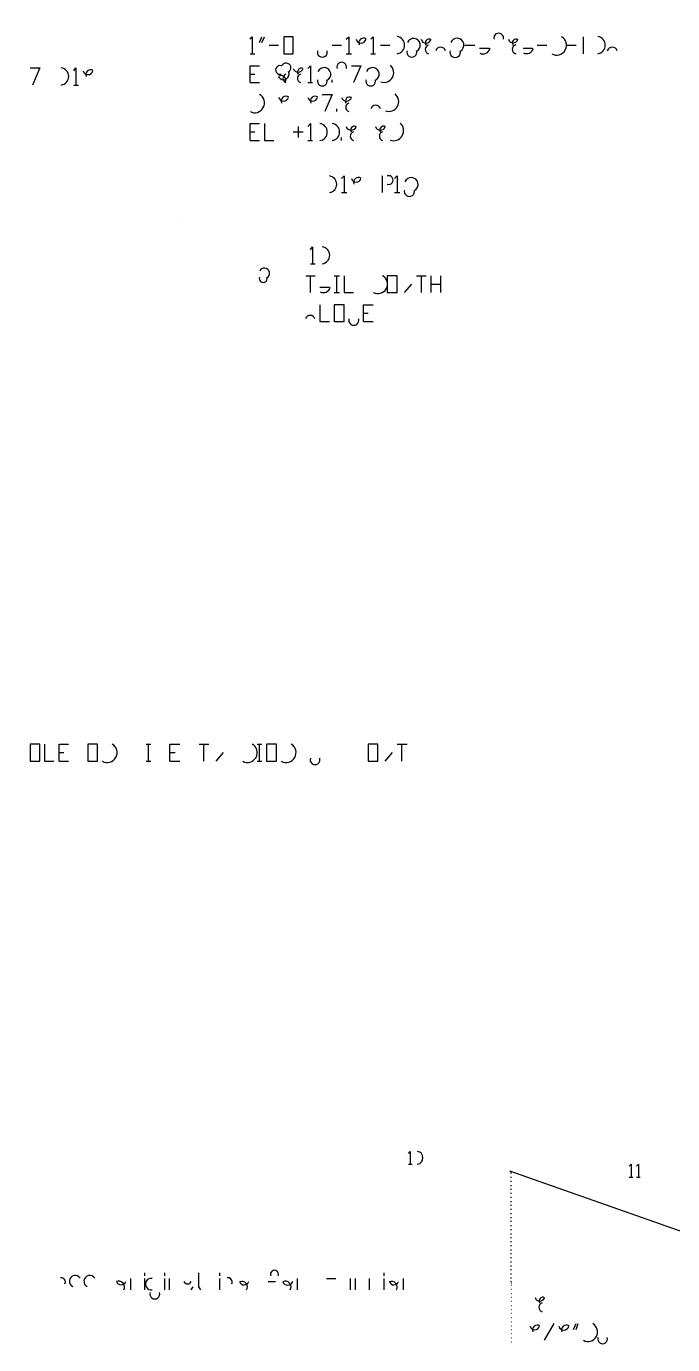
# Model space of a CAD drawing. Header units: millimetres. Extents: x 35 to 1147, y 31 to 824.
# Drawn here: x 318.5 to 467.6, y 252.9 to 557.3 of the extents above; entities that cross this region are included whole.
import ezdxf

# ---------------------------------------------------------------- set-up
doc = ezdxf.new("R2010")
doc.units = ezdxf.units.MM
for name, color, linetype in [('ARCS', 4, 'Continuous'), ('CURVES', 6, 'Continuous'), ('LINES', 7, 'Continuous'), ('RECTANGLES', 3, 'Continuous')]:
    doc.layers.add(name, color=color, linetype=linetype)

msp = doc.modelspace()

# ---------------------------------------------------------------- linework, layer by layer
at = {"layer": 'ARCS'}
for centre, radius, start, end in [((282.61, 503.02), 80.65, 210.0463, 210.0463), ((347.92, 556.36), 13.6, 300.1837, 300.1837), ((325.51, 548.86), 11.73, 0.2931, 0.2931), ((351.19, 550.42), 6.81, 299.2753, 299.2753), ((325.45, 542.62), 11.73, 180.2931, 180.2931), ((331.33, 548.74), 5.79, 359.4063, 359.4063), ((395.74, 554.62), 1.18, 194.7436, 345.2564), ((396.31, 553.48), 1.11, 55.8403, 203.3852), ((403.78, 552.97), 2, 278.4889, 81.2538), ((407.86, 552.97), 1.54, 297.0956, 157.2176), ((410.74, 554.62), 1.18, 194.7436, 345.2564), ((411.46, 553.48), 0.878, 63.4349, 216.0274), ((417.88, 552.97), 1.58, 299.1676, 158.0089), ((427.51, 554.62), 1.12, 344.0546, 195.124), ((430.84, 554.62), 1.12, 195.5241, 344.4759), ((431.53, 553.48), 0.883, 65.0952, 214.8245), ((440.86, 552.94), 2.28, 240.0685, 60.0685), ((450.1, 552.97), 2, 278.4889, 81.2538), ((386.8, 551.32), 1.14, 161.5651, 18.4349), ((407.44, 551.32), 1.14, 161.5651, 18.4349), ((411.58, 551.98), 1.06, 106.3895, 253.6105), ((414.1, 551.32), 1.2, 17.5256, 162.4744), ((417.46, 551.32), 1.2, 162.4744, 17.5256), ((423.88, 552.61), 1.66, 243.0198, 347.0926), ((431.68, 551.98), 1.05, 103.2405, 256.7595), ((433.93, 552.61), 1.61, 243.8532, 346.2637), ((453.7, 551.32), 1.2, 17.5256, 162.4744), ((285.58, 479.08), 70.93, 210.2739, 210.2739), ((319.57, 542.74), 5.85, 179.4124, 179.4124), ((337.21, 545.68), 3.12, 270.5509, 270.5509), ((353.05, 547.27), 0.595, 220.9144, 220.9144), ((377.02, 547.24), 1.01, 72.646, 287.354), ((378.43, 547.72), 1.11, 304.1597, 156.6148), ((391.27, 547.9), 1.12, 344.0546, 195.124), ((401.05, 546.61), 2.24, 250.2011, 49.6669), ((326.32, 545.74), 1.99, 276.9112, 83.0888), ((344.47, 533.41), 14.22, 300.8394, 300.8394), ((332.74, 547.36), 1.2, 197.5256, 342.4744), ((333.31, 546.19), 1.11, 54.8658, 204.6769), ((337.15, 544.21), 1.41, 268.7811, 268.7811), ((352.39, 534.76), 10.08, 90.1705, 90.1705), ((357.22, 537.22), 10.5, 90.3274, 90.3274), ((352.45, 539.8), 5.04, 89.659, 89.659), ((353.59, 545.77), 1.65, 315, 315), ((357.34, 542.47), 5.25, 89.3452, 89.3452), ((353.71, 545.83), 1.62, 310.486, 310.486), ((353.77, 545.86), 1.6, 308.1572, 308.1572), ((354.85, 544.54), 2.68, 207.9971, 207.9971), ((353.2, 543.91), 0.957, 221.1859, 221.1859), ((353.2, 543.91), 0.957, 221.1859, 221.1859), ((353.59, 544.06), 1.34, 203.7026, 203.7026), ((353.29, 543.91), 1.03, 217.875, 217.875), ((353.29, 543.91), 1.03, 217.875, 217.875), ((353.89, 545.95), 1.61, 302.7995, 302.7995), ((353.23, 543.88), 0.942, 30.6507, 30.6507), ((353.86, 545.89), 1.56, 120.0184, 120.0184), ((353.98, 546.01), 1.61, 114.1791, 114.1791), ((354.04, 546.07), 1.64, 111.413, 111.413), ((354.04, 546.01), 1.59, 112.2035, 112.2035), ((353.56, 546.64), 0.805, 116.5651, 116.5651), ((353.74, 546.76), 0.78, 112.6199, 112.6199), ((353.89, 546.91), 0.837, 104.5345, 104.5345), ((353.89, 546.76), 0.75, 106.2602, 106.2602), ((354.07, 545.14), 0.872, 310.8151, 310.8151), ((354.16, 545.14), 0.816, 306.0274, 306.0274), ((354.19, 545.17), 0.824, 303.1113, 303.1113), ((354.19, 545.2), 0.792, 294.6236, 294.6236), ((355.87, 545.32), 0.524, 193.2405, 193.2405), ((355.87, 545.32), 0.524, 193.2405, 193.2405), ((356.38, 545.38), 0.993, 205.0169, 205.0169), ((356.38, 545.38), 0.993, 205.0169, 205.0169), ((356.38, 545.41), 0.932, 33.1785, 33.1785), ((356.47, 545.2), 0.997, 46.2189, 46.2189), ((356.44, 545.38), 0.939, 206.5651, 206.5651), ((356.44, 545.38), 0.939, 206.5651, 206.5651), ((356.47, 545.29), 0.934, 42.3974, 42.3974), ((356.47, 545.29), 0.934, 42.3974, 42.3974), ((356.86, 545.47), 0.534, 38.1572, 38.1572), ((377.29, 544.84), 1.11, 336.6148, 124.1597), ((377.86, 546.28), 1.29, 207.7585, 27.7585), ((378.7, 545.32), 1.01, 107.354, 252.646), ((381.22, 547.9), 1.18, 194.7436, 345.2564), ((382.06, 545.32), 1.01, 107.354, 252.646), ((381.94, 546.76), 0.878, 63.4349, 216.0274), ((386.8, 544.66), 1.12, 164.4759, 15.5241), ((387.22, 546.25), 1.54, 297.0956, 157.2176), ((397.96, 544.66), 1.12, 164.4759, 15.5241), ((398.38, 546.25), 1.54, 297.0956, 157.2176), ((349.69, 541.81), 0.595, 310.9144, 310.9144), ((350.05, 542.59), 0.854, 198.4349, 198.4349), ((350.89, 542.8), 1.64, 201.413, 201.413), ((350.14, 542.32), 0.859, 204.7751, 204.7751), ((350.95, 542.62), 1.66, 207.951, 207.951), ((350.95, 542.68), 1.64, 206.0954, 206.0954), ((350.14, 542.47), 0.825, 199.0935, 199.0935), ((351.07, 542.35), 1.74, 42.2073, 42.2073), ((351.01, 542.53), 1.67, 36.2538, 36.2538), ((351.07, 542.44), 1.68, 39.9364, 39.9364), ((351.07, 542.5), 1.62, 213.6901, 213.6901), ((350.32, 542.2), 0.805, 206.5651, 206.5651), ((351.19, 542.35), 1.65, 45, 45), ((351.76, 542.89), 0.819, 28.4429, 28.4429), ((351.79, 542.8), 0.841, 34.8245, 34.8245), ((351.79, 542.83), 0.824, 33.1113, 33.1113), ((351.82, 542.77), 0.834, 37.6942, 37.6942), ((353.23, 543.82), 0.912, 27.4076, 27.4076), ((353.23, 543.82), 0.912, 27.4076, 27.4076), ((353.23, 543.7), 0.864, 20.3231, 20.3231), ((363.13, 530.17), 11.01, 237.9119, 237.9119), ((371.2, 539.62), 2.26, 241.3895, 61.3895), ((377.86, 541.24), 1.2, 197.5256, 342.4744), ((378.43, 540.07), 1.11, 54.8658, 204.6769), ((384.58, 541.24), 1.2, 197.5256, 342.4744), ((385.15, 540.07), 1.11, 54.8658, 204.6769), ((392.38, 541.24), 1.2, 197.5256, 342.4744), ((393.07, 540.07), 0.917, 60.9454, 214.2157), ((393.22, 538.6), 1.01, 107.354, 252.646), ((399.1, 537.94), 1.18, 14.7436, 165.2564), ((402.13, 539.95), 2.29, 250.6768, 50.7106), ((399.31, 523.93), 13.41, 0.1282, 0.1282), ((348.04, 527.23), 7.13, 300.3432, 300.3432), ((371.56, 520.87), 14.28, 180.1204, 180.1204), ((385.96, 532.9), 1.99, 276.9112, 83.0888), ((388.78, 532.9), 2, 278.6156, 81.3844), ((393.46, 534.52), 1.2, 197.5256, 342.4744), ((394.3, 531.94), 1.06, 106.3895, 253.6105), ((394.18, 533.41), 0.829, 60.7512, 214.2869), ((400.18, 534.52), 1.2, 197.5256, 342.4744), ((401.02, 531.94), 1.06, 106.3895, 253.6105), ((400.9, 533.41), 0.829, 60.7512, 214.2869), ((403.24, 533.23), 2.32, 250.0169, 48.8879), ((360.13, 525.58), 5.49, 237.2648, 237.2648), ((399.25, 517.75), 13.41, 180.1282, 180.1282), ((405.97, 523.87), 6.63, 359.7407, 359.7407), ((364.42, 520.93), 7.14, 179.7593, 179.7593), ((350.62, 522.46), 1.7, 312.1376, 312.1376), ((350.71, 522.55), 1.71, 307.875, 307.875), ((350.71, 522.55), 1.71, 307.875, 307.875), ((350.8, 522.55), 1.66, 305.4171, 305.4171), ((350.89, 522.67), 1.73, 117.8973, 117.8973), ((350.89, 522.61), 1.68, 118.8557, 118.8557), ((351.07, 522.76), 1.79, 110.556, 110.556), ((351.01, 522.64), 1.71, 113.8602, 113.8602), ((350.11, 524.08), 0.624, 215.2176, 215.2176), ((350.62, 523.51), 0.864, 110.3231, 110.3231), ((350.62, 523.36), 0.78, 112.6199, 112.6199), ((350.74, 523.48), 0.892, 109.6538, 109.6538), ((350.89, 523.6), 0.866, 104.0362, 104.0362), ((354.85, 523.24), 0.7, 43.2643, 43.2643), ((357.97, 522.46), 1.72, 250.6155, 250.6155), ((357.97, 522.37), 1.63, 249.5672, 249.5672), ((358.09, 522.37), 1.68, 245.7256, 245.7256), ((358.15, 522.37), 1.7, 243.8861, 243.8861), ((358.15, 522.31), 1.69, 56.5922, 56.5922), ((358.21, 522.25), 1.67, 53.7462, 53.7462), ((358.33, 522.25), 1.75, 50.5722, 50.5722), ((358.39, 522.13), 1.7, 46.4321, 46.4321), ((358.69, 522.94), 0.834, 52.3058, 52.3058), ((358.78, 522.85), 0.83, 49.3987, 49.3987), ((358.96, 522.85), 0.87, 46.3972, 46.3972), ((359.11, 522.67), 0.895, 39.5597, 39.5597), ((359.14, 523.63), 0.633, 148.5704, 148.5704), ((385.87, 520.84), 3.12, 90.5509, 90.5509), ((385.93, 522.34), 1.5, 88.8542, 88.8542), ((392.53, 517.81), 6.69, 179.7431, 179.7431), ((412.69, 520.81), 3.09, 270.5563, 270.5563), ((358.18, 507.55), 13.48, 147.2648, 147.2648), ((352.33, 517.78), 3.18, 91.6211, 91.6211), ((351.43, 518.89), 1.65, 273.1221, 273.1221), ((351.1, 521.77), 0.876, 308.047, 308.047), ((351.16, 521.8), 0.865, 303.6901, 303.6901), ((351.16, 521.8), 0.865, 303.6901, 303.6901), ((351.19, 521.8), 0.849, 302.0054, 302.0054), ((352.51, 519.7), 1.98, 87.3974, 87.3974), ((354.25, 519.22), 3.66, 91.4086, 91.4086), ((351.61, 520.84), 0.51, 208.0725, 208.0725), ((351.97, 520.9), 0.616, 223.0251, 223.0251), ((355.27, 519.7), 3.66, 271.4086, 271.4086), ((354.43, 520.99), 1.65, 86.8779, 86.8779), ((368.68, 508.63), 13.69, 162.7957, 162.7957), ((357.55, 521.74), 0.872, 243.4349, 243.4349), ((357.55, 521.68), 0.819, 241.5571, 241.5571), ((357.61, 521.68), 0.849, 237.9946, 237.9946), ((357.64, 521.68), 0.865, 236.3099, 236.3099), ((358.93, 521.26), 1.7, 194.2811, 194.2811), ((358.96, 521.17), 1.71, 191.113, 191.113), ((358.96, 520.57), 1.71, 348.887, 348.887), ((358.96, 521.08), 1.7, 188.1301, 188.1301), ((358.12, 521.14), 0.859, 192.0948, 192.0948), ((358.96, 520.75), 1.69, 354.8978, 354.8978), ((358.96, 520.69), 1.69, 352.875, 352.875), ((358.12, 521.08), 0.849, 188.1301, 188.1301), ((358.96, 520.96), 1.68, 184.0856, 184.0856), ((358.96, 520.87), 1.68, 358.977, 358.977), ((358.12, 521.05), 0.845, 186.1155, 186.1155), ((358.12, 520.99), 0.841, 182.0454, 182.0454), ((359.8, 520.45), 0.866, 345.9638, 345.9638), ((359.8, 520.33), 0.866, 345.9638, 345.9638), ((359.8, 520.72), 0.849, 351.8699, 351.8699), ((359.8, 520.6), 0.849, 351.8699, 351.8699), ((360.55, 520.84), 0.721, 92.3859, 92.3859), ((388.18, 520.84), 1.94, 278.8807, 81.1193), ((394.6, 522.46), 1.12, 195.5241, 344.4759), ((395.14, 521.32), 1.12, 57.2648, 202.8337), ((402.1, 521.8), 1.01, 252.646, 107.354), ((407.32, 520.81), 1.58, 299.1676, 158.0089), ((412.63, 519.31), 1.47, 268.8309, 268.8309), ((352.57, 511.33), 6.75, 146.2393, 146.2393), ((349.03, 517.24), 2.87, 42.0318, 42.0318), ((350.26, 518.05), 1.43, 37.3493, 37.3493), ((351.25, 518.08), 0.845, 263.8845, 263.8845), ((355.09, 517.84), 1.68, 266.9335, 266.9335), ((362.14, 510.73), 6.86, 162.4367, 162.4367), ((406.9, 519.22), 1.18, 165.2564, 14.7436), ((346.15, 514.81), 1.29, 273.9909, 273.9909), ((345.79, 514.81), 0.934, 275.5275, 275.5275), ((345.61, 514.21), 0.696, 262.5686, 262.5686), ((345.49, 514.39), 0.518, 259.992, 259.992), ((345.67, 514.81), 0.577, 278.9726, 278.9726), ((346.39, 514.81), 1.29, 273.9909, 273.9909), ((345.97, 514.03), 0.875, 264.0939, 264.0939), ((346.69, 514.78), 1.5, 88.8542, 88.8542), ((346.75, 514.69), 1.41, 273.6522, 273.6522), ((346.21, 514.03), 0.875, 264.0939, 264.0939), ((346.27, 515.47), 0.875, 174.0939, 174.0939), ((346.27, 515.83), 0.755, 173.1572, 173.1572), ((346.69, 513.97), 1.11, 355.3645, 355.3645), ((346.63, 513.61), 0.934, 354.4725, 354.4725), ((347.05, 515.29), 1.29, 183.9909, 183.9909), ((346.57, 514.03), 0.755, 263.1572, 263.1572), ((346.48, 516.19), 0.607, 171.4692, 171.4692), ((346.93, 515.65), 1.05, 184.8991, 184.8991), ((347.17, 514.63), 1.29, 93.9909, 93.9909), ((347.29, 514.63), 1.29, 93.9909, 93.9909), ((346.81, 514.66), 0.785, 96.5819, 96.5819), ((346.93, 515.53), 0.765, 78.6901, 78.6901), ((346.99, 516.01), 0.755, 186.8428, 186.8428), ((347.65, 514.6), 1.32, 93.9005, 93.9005), ((347.35, 515.41), 0.875, 84.0939, 84.0939), ((349.03, 514.51), 2.47, 200.6375, 200.6375), ((347.38, 513.64), 0.816, 342.8973, 342.8973), ((347.47, 515.41), 0.875, 84.0939, 84.0939), ((347.83, 515.38), 0.904, 84.2894, 84.2894), ((347.89, 514.6), 0.964, 95.3558, 95.3558), ((348.04, 514.36), 0.99, 194.0362, 194.0362), ((348.07, 515.2), 0.726, 82.875, 82.875), ((348.25, 514.6), 0.607, 98.5308, 98.5308), ((351.43, 515.74), 1.5, 273.4336, 273.4336), ((351.25, 514.63), 1.11, 265.3645, 265.3645), ((351.79, 514.3), 0.616, 43.0251, 43.0251), ((354.85, 515.2), 1.22, 52.0013, 52.0013), ((354.73, 514.96), 1.06, 244.8852, 244.8852), ((354.28, 514.57), 0.576, 231.3402, 231.3402), ((354.97, 514.87), 1.03, 217.875, 217.875), ((354.73, 514.99), 0.691, 182.4896, 182.4896), ((354.91, 515.17), 0.824, 10.4915, 10.4915), ((354.91, 515.44), 0.607, 81.4692, 81.4692), ((355.45, 515.53), 0.642, 37.4054, 37.4054), ((346.63, 513.43), 0.577, 8.9726, 8.9726), ((347.23, 513.28), 0.731, 340.821, 340.821), ((347.05, 513.25), 0.518, 349.992, 349.992), ((357.1, 511.93), 1.7, 331.631, 331.631), ((357.1, 512.05), 1.65, 335.2976, 335.2976), ((357.1, 512.11), 1.63, 337.2176, 337.2176), ((357.1, 512.23), 1.58, 341.222, 341.222), ((357.16, 512.35), 1.59, 168.0558, 168.0558), ((356.38, 512.59), 0.808, 164.9315, 164.9315), ((357.28, 512.44), 1.7, 171.8699, 171.8699), ((357.16, 512.44), 1.58, 171.2538, 171.2538), ((357.28, 512.53), 1.69, 174.8978, 174.8978), ((356.47, 512.68), 0.878, 172.1467, 172.1467), ((356.44, 512.65), 0.853, 169.8753, 169.8753), ((356.38, 512.65), 0.794, 169.1145, 169.1145), ((357.79, 511.57), 0.824, 326.8887, 326.8887), ((357.79, 511.45), 0.824, 326.8887, 326.8887), ((357.79, 511.72), 0.778, 332.4472, 332.4472), ((357.79, 511.9), 0.752, 336.5014, 336.5014), ((358.69, 511.69), 0.648, 76.6075, 76.6075), ((386.86, 507.73), 5.1, 0.337, 0.337), ((389.32, 507.67), 2.4, 359.2838, 359.2838), ((381.7, 504.7), 3.06, 91.1233, 91.1233), ((381.82, 506.17), 1.47, 87.6627, 87.6627), ((386.8, 501.55), 5.04, 180.341, 180.341), ((386.5, 504.46), 2, 278.6156, 81.3844), ((391.9, 504.61), 3.09, 271.1124, 271.1124), ((384.25, 501.61), 2.49, 179.3097, 179.3097), ((391.78, 503.11), 1.47, 267.6627, 267.6627), ((373.15, 499.06), 0.892, 160.9744, 20.3231), ((373.45, 500.32), 1.18, 297.9795, 157.6938), ((399.64, 497.8), 2.2, 240.6422, 60.6422), ((387.07, 497.44), 1.62, 240.8519, 345.6773), ((384.01, 489.46), 1.12, 15.124, 164.0546), ((394.06, 489.46), 1.18, 165.2564, 14.7436), ((310.33, 337.69), 134.11, 150.0914, 150.0914), ((515.05, 371.95), 102.08, 209.9934, 209.9934), ((252.28, 371.2), 67.04, 150.0389, 150.0389), ((514.87, 346.78), 89.64, 30.1778, 30.1778), ((470.77, 346.51), 51.06, 209.9244, 209.9244), ((337.18, 389.62), 2.28, 240.0685, 60.0685), ((369.52, 389.62), 2.26, 241.3895, 61.3895), ((418.27, 342.94), 47.41, 280.4637, 280.4637), ((378.46, 389.62), 2.28, 240.0685, 60.0685), ((365.74, 331), 58.1, 330.2845, 330.2845), ((385.12, 388), 1.14, 161.5651, 18.4349), ((544.81, 252.76), 136.52, 150.049, 150.049), ((485.74, 286.93), 68.24, 150.0083, 150.0083), ((390.67, 316), 29.08, 329.4925, 329.4925), ((422.44, 319.57), 23.74, 280.1883, 280.1883), ((427.81, 322.06), 1.63, 224.2559, 224.2559), ((427.93, 321.97), 1.66, 219.144, 219.144), ((427.93, 321.88), 1.61, 216.6561, 216.6561), ((427.93, 321.79), 1.57, 30.9638, 30.9638), ((427.99, 321.79), 1.61, 212.7995, 212.7995), ((428.05, 321.67), 1.62, 25.1448, 25.1448), ((428.05, 321.61), 1.6, 23.1986, 23.1986), ((428.11, 321.61), 1.65, 22.3801, 22.3801), ((428.68, 322.06), 0.78, 22.6199, 22.6199), ((428.86, 321.94), 0.836, 21.0375, 21.0375), ((428.95, 321.79), 0.837, 14.5345, 14.5345), ((429.31, 322.57), 0.642, 127.4054, 127.4054), ((426.55, 310.12), 12.36, 90.1391, 90.1391), ((426.61, 316.3), 6.18, 89.7219, 89.7219), ((427.81, 319.93), 1.62, 319.514, 319.514), ((427.93, 319.93), 1.71, 322.125, 322.125), ((427.93, 319.99), 1.67, 323.7462, 323.7462), ((427.93, 320.11), 1.63, 150.124, 150.124), ((427.18, 321.58), 0.853, 219.2894, 219.2894), ((427.99, 320.11), 1.66, 328.3245, 328.3245), ((428.05, 320.2), 1.69, 154.7989, 154.7989), ((427.21, 321.52), 0.841, 214.8245, 214.8245), ((427.21, 321.49), 0.824, 213.1113, 213.1113), ((428.05, 320.29), 1.65, 157.6199, 157.6199), ((427.24, 321.43), 0.819, 208.4429, 208.4429), ((428.14, 320.41), 1.7, 162.5252, 162.5252), ((427.3, 320.59), 0.799, 145.7131, 145.7131), ((427.36, 320.65), 0.819, 151.5571, 151.5571), ((427.36, 320.68), 0.805, 153.4349, 153.4349), ((427.42, 320.74), 0.836, 158.9625, 158.9625), ((428.35, 319.27), 0.85, 312.1376, 312.1376), ((428.53, 319.27), 0.891, 315, 315), ((428.53, 319.42), 0.83, 319.3987, 319.3987), ((428.62, 319.54), 0.853, 320.7106, 320.7106), ((428.8, 321.79), 0.75, 16.2602, 16.2602), ((429.31, 319.3), 0.633, 58.5704, 58.5704), ((488.89, 259.3), 59.66, 150.2766, 150.2766), ((421.42, 298.84), 6.17, 332.1896, 332.1896), ((431.83, 298.84), 6.23, 32.6192, 32.6192), ((463.36, 274.69), 29.82, 149.4614, 149.4614), ((414.25, 299.08), 3.4, 62.0764, 62.0764), ((415.18, 300.52), 1.7, 57.9946, 57.9946), ((414.37, 301.27), 0.518, 259.992, 259.992), ((415.15, 301.75), 1.23, 274.1849, 274.1849), ((414.55, 301.69), 0.577, 278.9726, 278.9726), ((414.91, 301.69), 0.934, 275.5275, 275.5275), ((414.73, 301.09), 0.696, 262.5686, 262.5686), ((414.97, 301), 0.845, 263.8845, 263.8845), ((415.51, 301.75), 1.35, 273.8141, 273.8141), ((415.75, 301.66), 1.5, 86.5664, 86.5664), ((415.18, 302.35), 0.904, 174.2894, 174.2894), ((415.75, 301.63), 1.47, 273.5035, 273.5035), ((415.33, 300.94), 0.904, 264.2894, 264.2894), ((415.69, 300.85), 1.23, 355.8151, 355.8151), ((415.39, 302.71), 0.755, 173.1572, 173.1572), ((415.96, 302.17), 1.32, 183.9005, 183.9005), ((416.05, 301.57), 1.35, 93.8141, 93.8141), ((415.57, 300.94), 0.785, 263.4181, 263.4181), ((415.69, 300.55), 0.871, 358.0251, 358.0251), ((415.48, 303.07), 0.607, 171.4692, 171.4692), ((416.05, 302.53), 1.05, 184.8991, 184.8991), ((416.41, 301.54), 1.38, 93.7314, 93.7314), ((415.99, 302.89), 0.755, 186.8428, 186.8428), ((416.02, 302.41), 0.771, 76.5043, 76.5043), ((416.23, 302.38), 0.904, 84.2894, 84.2894), ((416.65, 301.57), 1.23, 94.1849, 94.1849), ((416.44, 300.52), 0.874, 344.0546, 344.0546), ((416.59, 302.35), 0.934, 84.4725, 84.4725), ((416.83, 302.32), 0.845, 83.8845, 83.8845), ((417.01, 301.48), 0.964, 95.3558, 95.3558), ((417.19, 302.08), 0.726, 82.875, 82.875), ((417.16, 301.48), 0.612, 101.3099, 101.3099), ((434.83, 299.86), 3.12, 23.8505, 23.8505), ((436.27, 301.69), 0.934, 275.5275, 275.5275), ((436.09, 301.09), 0.696, 262.5686, 262.5686), ((435.97, 301.27), 0.518, 259.992, 259.992), ((436.72, 301.75), 1.24, 275.5722, 275.5722), ((436.87, 301.75), 1.35, 273.8141, 273.8141), ((436.15, 301.69), 0.577, 278.9726, 278.9726), ((436.48, 301), 0.849, 261.8699, 261.8699), ((439.15, 298.99), 3.51, 300.2917, 300.2917), ((437.17, 301.66), 1.5, 88.8542, 88.8542), ((437.23, 301.63), 1.47, 273.5035, 273.5035), ((436.69, 300.94), 0.904, 264.2894, 264.2894), ((436.75, 302.35), 0.875, 174.0939, 174.0939), ((436.75, 302.71), 0.755, 173.1572, 173.1572), ((437.17, 300.85), 1.11, 355.3645, 355.3645), ((437.11, 300.55), 0.93, 358.1524, 358.1524), ((437.53, 302.17), 1.29, 183.9909, 183.9909), ((437.05, 300.94), 0.785, 263.4181, 263.4181), ((437.65, 301.57), 1.35, 93.8141, 93.8141), ((437.02, 303.07), 0.666, 172.2348, 172.2348), ((437.41, 302.53), 1.05, 184.8991, 184.8991), ((437.77, 301.54), 1.38, 93.7314, 93.7314), ((437.41, 302.41), 0.765, 78.6901, 78.6901), ((437.56, 302.89), 0.726, 187.125, 187.125), ((438.16, 301.57), 1.24, 95.5722, 95.5722), ((437.83, 302.38), 0.904, 84.2894, 84.2894), ((437.95, 302.35), 0.934, 84.4725, 84.4725), ((437.86, 300.52), 0.816, 342.8973, 342.8973), ((438.37, 301.48), 0.964, 95.3558, 95.3558), ((438.4, 302.32), 0.849, 81.8699, 81.8699), ((438.55, 302.08), 0.726, 82.875, 82.875), ((438.73, 301.48), 0.607, 98.5308, 98.5308), ((415.69, 300.37), 0.631, 2.7263, 2.7263), ((416.14, 300.1), 0.569, 341.5651, 341.5651), ((416.26, 300.31), 0.677, 347.1957, 347.1957), ((423.79, 296.8), 3.07, 324.1372, 324.1372), ((426.16, 297.88), 1.72, 294.7751, 294.7751), ((426.25, 297.88), 1.68, 291.9911, 291.9911), ((426.34, 297.88), 1.65, 289.0935, 289.0935), ((426.46, 297.88), 1.62, 285.0685, 285.0685), ((426.52, 297.94), 1.64, 98.427, 98.427), ((426.64, 297.94), 1.62, 94.2364, 94.2364), ((426.64, 297.94), 1.62, 94.2364, 94.2364), ((426.7, 297.94), 1.62, 92.1211, 92.1211), ((426.16, 299.47), 0.618, 194.0362, 194.0362), ((431.83, 292.18), 6.23, 153.0645, 153.0645), ((426.55, 298.81), 0.871, 91.9749, 91.9749), ((426.67, 298.81), 0.871, 91.9749, 91.9749), ((426.67, 298.81), 0.871, 91.9749, 91.9749), ((426.82, 298.75), 0.812, 85.7636, 85.7636), ((437.14, 300.37), 0.541, 3.1798, 3.1798), ((437.53, 300.1), 0.541, 340.56, 340.56), ((437.77, 300.31), 0.765, 348.6901, 348.6901), ((446.53, 291.34), 9.35, 189.976, 189.976), ((439.96, 297.4), 1.77, 298.3008, 298.3008), ((423.25, 281.71), 14.74, 75.2564, 75.2564), ((408.58, 296.08), 1.45, 277.125, 82.875), ((430.33, 279.25), 16.92, 101.3498, 101.3498), ((425.26, 288.76), 7.35, 74.3758, 74.3758), ((428.8, 287.62), 8.48, 100.5948, 100.5948), ((426.34, 294.37), 1.72, 242.9873, 242.9873), ((426.4, 294.37), 1.69, 244.7989, 244.7989), ((426.64, 294.31), 1.66, 253.2016, 253.2016), ((426.64, 294.37), 1.6, 252.582, 252.582), ((426.7, 294.34), 1.65, 79.5085, 79.5085), ((426.79, 294.34), 1.63, 82.614, 82.614), ((426.88, 294.28), 1.68, 85.9144, 85.9144), ((426.97, 294.28), 1.68, 88.977, 88.977), ((426.37, 297.07), 0.911, 287.2415, 287.2415), ((427.18, 294.28), 1.68, 272.0454, 272.0454), ((427.18, 294.28), 1.68, 272.0454, 272.0454), ((426.43, 297.04), 0.866, 284.0362, 284.0362), ((427.24, 294.25), 1.65, 274.1596, 274.1596), ((426.46, 297.04), 0.859, 282.0948, 282.0948), ((426.52, 297.04), 0.849, 278.1301, 278.1301), ((427.36, 294.25), 1.67, 278.2759, 278.2759), ((427.45, 294.28), 1.62, 106.0908, 106.0908), ((427.54, 294.28), 1.65, 109.0935, 109.0935), ((427.63, 294.28), 1.68, 111.9911, 111.9911), ((427.6, 294.31), 1.64, 111.413, 111.413), ((427, 295.09), 0.787, 72.2553, 72.2553), ((427.03, 295.09), 0.779, 74.3578, 74.3578), ((427.12, 295.03), 0.819, 81.573, 81.573), ((427.09, 295.06), 0.794, 79.1145, 79.1145), ((429.43, 294.19), 3.1, 145.2348, 145.2348), ((427.36, 295.12), 0.849, 98.1301, 98.1301), ((427.42, 295.12), 0.859, 102.0948, 102.0948), ((427.45, 295.12), 0.866, 104.0362, 104.0362), ((427.45, 295.12), 0.866, 104.0362, 104.0362), ((441.91, 290.62), 4.66, 189.6444, 189.6444), ((426.61, 281.08), 12.36, 270.1391, 270.1391), ((425.8, 293.68), 0.865, 236.3099, 236.3099), ((425.95, 293.68), 0.819, 241.5571, 241.5571), ((426.25, 293.53), 0.875, 247.8337, 247.8337), ((426.16, 292.84), 0.73, 350.5377, 350.5377), ((426.25, 293.68), 0.792, 245.3764, 245.3764), ((427.06, 293.44), 0.842, 265.9144, 265.9144), ((427.06, 293.44), 0.842, 265.9144, 265.9144), ((427.21, 293.41), 0.811, 272.1211, 272.1211), ((427.33, 293.41), 0.811, 272.1211, 272.1211), ((427.6, 292.69), 0.503, 17.354, 17.354), ((436.27, 289.39), 0.994, 275.1944, 275.1944), ((436.09, 288.82), 0.666, 262.2348, 262.2348), ((436.87, 289.45), 1.41, 273.6522, 273.6522), ((436.72, 289.51), 1.24, 275.5722, 275.5722), ((436.15, 289.36), 0.607, 278.5308, 278.5308), ((436.48, 288.76), 0.849, 261.8699, 261.8699), ((437.17, 289.42), 1.5, 88.8542, 88.8542), ((437.23, 289.39), 1.47, 273.5035, 273.5035), ((436.69, 288.61), 0.934, 264.4725, 264.4725), ((436.75, 290.08), 0.878, 172.1467, 172.1467), ((436.75, 290.47), 0.755, 173.1572, 173.1572), ((437.17, 288.58), 1.11, 356.9059, 356.9059), ((437.11, 288.28), 0.93, 0, 0), ((437.53, 289.84), 1.3, 185.3145, 185.3145), ((437.65, 289.27), 1.41, 93.6522, 93.6522), ((437.05, 288.7), 0.785, 263.4181, 263.4181), ((437.02, 290.83), 0.666, 172.2348, 172.2348), ((437.41, 290.29), 1.05, 184.8991, 184.8991), ((437.77, 289.3), 1.38, 93.7314, 93.7314), ((437.41, 290.17), 0.765, 78.6901, 78.6901), ((437.56, 290.65), 0.726, 187.125, 187.125), ((437.83, 290.11), 0.934, 84.4725, 84.4725), ((438.16, 289.33), 1.24, 95.5722, 95.5722), ((437.95, 290.11), 0.934, 84.4725, 84.4725), ((438.37, 289.24), 0.964, 95.3558, 95.3558), ((438.4, 290.08), 0.849, 81.8699, 81.8699), ((438.55, 289.84), 0.726, 82.875, 82.875), ((438.73, 289.18), 0.547, 99.4623, 99.4623), ((438.91, 289.69), 0.518, 79.992, 79.992), ((437.14, 288.13), 0.541, 3.1798, 3.1798), ((437.53, 287.86), 0.541, 340.56, 340.56), ((437.77, 288.07), 0.765, 348.6901, 348.6901), ((437.86, 288.28), 0.816, 342.8973, 342.8973), ((426.55, 274.9), 6.18, 269.7219, 269.7219), ((423.85, 272.53), 0.659, 239.9314, 239.9314), ((425.02, 271.39), 1.7, 342.5252, 342.5252), ((425.11, 271.6), 1.69, 334.7989, 334.7989), ((425.11, 271.51), 1.65, 337.6199, 337.6199), ((425.17, 271.69), 1.66, 148.3245, 148.3245), ((425.23, 271.87), 1.71, 142.125, 142.125), ((425.23, 271.81), 1.67, 143.7462, 143.7462), ((425.23, 271.69), 1.63, 330.124, 330.124), ((425.35, 271.93), 1.66, 137.9357, 137.9357), ((424.54, 272.26), 0.853, 140.7106, 140.7106), ((424.63, 272.53), 0.891, 135, 135), ((424.63, 272.38), 0.83, 139.3987, 139.3987), ((424.81, 272.56), 0.828, 133.5312, 133.5312), ((425.74, 271.06), 0.836, 338.9625, 338.9625), ((425.8, 271.15), 0.819, 331.5571, 331.5571), ((425.8, 271.12), 0.805, 333.4349, 333.4349), ((425.86, 271.21), 0.799, 325.7131, 325.7131), ((326.56, 267.4), 0.961, 333.4349, 98.1301), ((329.77, 267.58), 1.34, 30.7355, 245.6589), ((333.13, 267.58), 1.34, 30.7355, 245.6589), ((347.32, 266.92), 1.34, 79.6952, 280.3048), ((365.02, 267.4), 0.993, 334.7989, 102.0948), ((375.76, 269.2), 0.914, 336.8014, 203.1986), ((437.02, 265.81), 3.42, 0.5026, 0.5026), ((340.36, 267.88), 1.14, 198.4349, 341.5651), ((339.82, 266.26), 1.34, 329.9314, 113.1986), ((348.16, 264.64), 1.14, 161.5651, 18.4349), ((355.69, 267.88), 0.914, 203.9625, 337.5206), ((368.77, 267.88), 1.14, 198.9246, 342.0309), ((368.23, 266.26), 1.3, 327.8477, 112.0362), ((378.82, 267.88), 1.2, 197.5256, 342.4744), ((378.25, 266.26), 1.34, 329.2645, 114.3411), ((403.33, 267.88), 1.14, 198.9246, 342.0309), ((402.79, 266.26), 1.3, 327.8477, 112.0362), ((433.54, 262.78), 3.06, 91.1233, 91.1233), ((433.66, 264.25), 1.47, 87.6627, 87.6627), ((438.64, 265.75), 1.56, 358.8983, 358.8983), ((440.38, 262.69), 3.09, 271.1124, 271.1124), ((436.96, 259.63), 3.36, 180.5116, 180.5116), ((436.96, 264.16), 1.14, 198.4349, 341.5651), ((437.8, 261.58), 1.05, 103.2405, 256.7595), ((437.65, 263.05), 0.835, 62.5256, 213.1113), ((440.26, 261.19), 1.47, 267.6627, 267.6627), ((435.25, 259.69), 1.65, 178.9584, 178.9584), ((435.85, 257.5), 1.12, 195.9454, 344.876), ((436.39, 256.36), 1.11, 55.8403, 203.3852), ((442.54, 257.5), 1.18, 194.7436, 345.2564), ((443.11, 256.36), 1.11, 55.8403, 203.3852), ((448.12, 255.88), 2.2, 240.6422, 60.6422), ((451.48, 254.26), 1.12, 164.4759, 15.5241)]:
    msp.add_arc(centre, radius, start, end, dxfattribs=at)
at = {"layer": 'CURVES'}
for p, q in [((370.12, 554.32), (370.6, 554.92)), ((370.6, 554.92), (370.6, 550.96)), ((392.32, 554.32), (392.92, 554.92)), ((392.92, 554.92), (392.92, 550.96)), ((397.96, 554.32), (398.56, 554.92)), ((398.56, 554.92), (398.56, 550.96)), ((370.12, 544.36), (370.12, 548.2)), ((370.12, 548.2), (372.28, 548.2)), ((383.44, 547.6), (384.04, 548.2)), ((384.04, 548.2), (384.04, 544.36)), ((393.52, 548.2), (395.68, 548.2)), ((395.68, 548.2), (394, 544.36)), ((319.36, 547.72), (321.64, 547.72)), ((321.64, 547.72), (319.96, 543.76)), ((329.44, 547), (329.92, 547.72)), ((329.92, 547.72), (329.92, 543.76)), ((386.8, 541.6), (389.08, 541.6)), ((389.08, 541.6), (387.4, 537.64)), ((370.12, 530.92), (370.12, 534.88)), ((370.12, 534.88), (372.28, 534.88)), ((373.48, 534.88), (373.48, 530.92)), ((383.44, 534.16), (384.04, 534.88)), ((384.04, 534.88), (384.04, 530.92)), ((373.48, 530.92), (375.64, 530.92)), ((391.24, 522.16), (391.84, 522.76)), ((391.84, 522.76), (391.84, 518.92)), ((403.48, 522.16), (404.08, 522.76)), ((404.08, 522.76), (404.08, 518.92)), ((384.04, 505.72), (384.52, 506.44)), ((384.52, 506.44), (384.52, 502.48)), ((391.84, 499.72), (391.84, 495.88)), ((391.84, 495.88), (394, 495.88)), ((386.2, 493), (386.2, 489.16)), ((396.28, 489.16), (396.28, 493)), ((396.28, 493), (398.56, 493)), ((386.2, 489.16), (388.48, 489.16)), ((322.72, 391.6), (322.72, 387.64)), ((326.08, 387.64), (326.08, 391.6)), ((326.08, 391.6), (328.24, 391.6)), ((351.64, 387.64), (351.64, 391.6)), ((351.64, 391.6), (353.92, 391.6)), ((322.72, 387.64), (324.88, 387.64)), ((406.72, 297.04), (407.08, 297.52)), ((407.08, 297.52), (407.08, 294.64)), ((430, 293.08), (492.28, 271.12)), ((457.6, 294.16), (458.08, 294.64)), ((458.08, 294.64), (458.08, 291.64)), ((459.28, 294.16), (459.76, 294.64)), ((459.76, 294.64), (459.76, 291.64)), ((358.24, 269.56), (358.24, 266.32)), ((358.24, 266.32), (358.72, 265.6))]:
    msp.add_line(p, q, dxfattribs=at)
at = {"layer": 'LINES'}
for p, q in [((372.28, 553.6), (372.88, 554.92)), ((372.88, 553.6), (373.48, 554.92)), ((447.04, 550.96), (447.04, 554.92)), ((370.12, 550.96), (371.2, 550.96)), ((374.56, 553), (376.72, 553)), ((389.08, 553), (391.24, 553)), ((392.32, 550.96), (393.52, 550.96)), ((397.96, 550.96), (399.04, 550.96)), ((400.24, 553), (402.4, 553)), ((419.68, 553), (421.96, 553)), ((423.04, 552.28), (425.32, 552.28)), ((433.12, 552.28), (435.28, 552.28)), ((436.36, 553), (438.64, 553)), ((443.08, 553), (445.36, 553)), ((370.12, 546.28), (371.2, 546.28)), ((389.08, 544.36), (389.08, 544.96)), ((329.44, 543.76), (330.52, 543.76)), ((370.12, 544.36), (372.28, 544.36)), ((383.44, 544.36), (384.52, 544.36)), ((390.16, 537.64), (390.16, 538.24)), ((370.12, 532.96), (371.2, 532.96)), ((380.08, 532.96), (382.36, 532.96)), ((381.28, 531.64), (381.28, 534.16)), ((370.12, 530.92), (372.28, 530.92)), ((383.44, 530.92), (384.52, 530.92)), ((391.24, 530.92), (391.24, 531.64)), ((400.72, 518.92), (400.72, 522.76)), ((391.24, 518.92), (392.44, 518.92)), ((403.48, 518.92), (404.68, 518.92)), ((354.16, 512.8), (354.16, 512.8)), ((384.04, 502.48), (385.12, 502.48)), ((382.96, 499.72), (385.12, 499.72)), ((384.04, 495.88), (384.04, 499.72)), ((389.56, 499.72), (390.76, 499.72)), ((390.16, 495.88), (390.16, 499.72)), ((408.52, 499.72), (410.8, 499.72)), ((409.72, 495.88), (409.72, 499.72)), ((411.88, 495.88), (411.88, 499.72)), ((414.16, 495.88), (414.16, 499.72)), ((386.2, 497.08), (388.48, 497.08)), ((405.76, 495.88), (407.44, 497.8)), ((411.88, 497.8), (414.16, 497.8)), ((389.56, 495.88), (390.76, 495.88)), ((396.28, 491.08), (397.36, 491.08)), ((396.28, 489.16), (398.56, 489.16)), ((326.08, 389.68), (327.16, 389.68)), ((346.12, 391.6), (347.2, 391.6)), ((346.72, 387.64), (346.72, 391.6)), ((351.64, 389.68), (352.84, 389.68)), ((358.36, 391.6), (360.64, 391.6)), ((359.44, 387.64), (359.44, 391.6)), ((362.32, 387.64), (364, 389.68)), ((371.8, 391.6), (372.88, 391.6)), ((372.28, 387.64), (372.28, 391.6)), ((401.32, 387.64), (403, 389.68)), ((404.08, 391.6), (406.36, 391.6)), ((405.16, 387.64), (405.16, 391.6)), ((326.08, 387.64), (328.24, 387.64)), ((346.12, 387.64), (347.2, 387.64)), ((351.64, 387.64), (353.92, 387.64)), ((371.8, 387.64), (372.88, 387.64)), ((406.72, 294.64), (407.56, 294.64)), ((430.24, 292.96), (430.48, 292.96)), ((430.24, 292.6), (430.48, 292.6)), ((430.24, 291.64), (430.48, 291.64)), ((430.24, 290.68), (430.48, 290.68)), ((430.24, 289.72), (430.48, 289.72)), ((457.6, 291.64), (458.44, 291.64)), ((459.28, 291.64), (460.12, 291.64)), ((430.24, 288.88), (430.48, 288.88)), ((430.24, 287.92), (430.48, 287.92)), ((430.24, 286.96), (430.48, 286.96)), ((430.24, 286), (430.48, 286)), ((430.24, 285.16), (430.48, 285.16)), ((430.24, 284.2), (430.48, 284.2)), ((430.24, 283.24), (430.48, 283.24)), ((430.24, 282.28), (430.48, 282.28)), ((430.24, 281.44), (430.48, 281.44)), ((430.24, 280.48), (430.48, 280.48)), ((430.24, 279.52), (430.48, 279.52)), ((430.24, 278.56), (430.48, 278.56)), ((430.24, 277.72), (430.48, 277.72)), ((430.24, 276.76), (430.48, 276.76)), ((430.24, 275.8), (430.48, 275.8)), ((430.24, 274.84), (430.48, 274.84)), ((430.24, 274), (430.48, 274)), ((430.24, 273.04), (430.48, 273.04)), ((430.24, 272.08), (430.48, 272.08)), ((430.24, 271.12), (430.48, 271.12)), ((342.64, 265.6), (342.64, 268.24)), ((345.88, 268.84), (345.88, 269.56)), ((345.88, 265.6), (345.88, 268.24)), ((350.44, 268.84), (350.44, 269.56)), ((350.44, 265.6), (350.44, 268.24)), ((351.52, 265.6), (351.52, 268.24)), ((363.16, 268.84), (363.16, 269.56)), ((363.16, 265.6), (363.16, 268.24)), ((381.04, 265.6), (381.04, 268.24)), ((387.76, 268.24), (389.92, 268.24)), ((393.28, 265.6), (393.28, 268.24)), ((394.48, 265.6), (394.48, 268.24)), ((397.72, 265.6), (397.72, 268.24)), ((401.08, 268.84), (401.08, 269.56)), ((401.08, 265.6), (401.08, 268.24)), ((405.52, 265.6), (405.52, 268.24)), ((430.24, 270.28), (430.48, 270.28)), ((430.24, 269.32), (430.48, 269.32)), ((430.24, 268.36), (430.48, 268.36)), ((356.56, 265.6), (357.04, 266.32)), ((374.32, 267.52), (376, 267.52)), ((430.24, 267.52), (430.48, 267.52)), ((430.36, 267.16), (430.48, 267.16)), ((430.36, 266.68), (430.48, 266.68)), ((430.36, 265.72), (430.48, 265.72)), ((430.36, 264.76), (430.48, 264.76)), ((430.36, 263.92), (430.48, 263.92)), ((430.36, 262.96), (430.48, 262.96)), ((430.36, 262), (430.48, 262)), ((430.36, 261.04), (430.48, 261.04)), ((430.36, 260.2), (430.48, 260.2)), ((430.36, 259.24), (430.48, 259.24)), ((430.36, 258.28), (430.48, 258.28)), ((430.36, 257.32), (430.48, 257.32)), ((430.36, 256.48), (430.48, 256.48)), ((438.04, 253.96), (440.32, 257.8)), ((438.04, 253.96), (440.32, 257.8)), ((444.76, 256.48), (445.36, 257.8)), ((445.36, 256.48), (445.84, 257.8)), ((430.36, 255.52), (430.48, 255.52)), ((430.36, 254.56), (430.48, 254.56)), ((430.36, 253.6), (430.48, 253.6))]:
    msp.add_line(p, q, dxfattribs=at)
at = {"layer": 'RECTANGLES'}
for p, q in [((380.08, 554.92), (377.92, 554.92)), ((377.92, 554.92), (377.92, 550.96)), ((380.08, 550.96), (380.08, 554.92)), ((377.92, 550.96), (380.08, 550.96)), ((404.08, 499.72), (401.8, 499.72)), ((401.8, 499.72), (401.8, 495.88)), ((404.08, 495.88), (404.08, 499.72)), ((401.8, 495.88), (404.08, 495.88)), ((391.84, 493), (389.56, 493)), ((389.56, 493), (389.56, 489.16)), ((391.84, 489.16), (391.84, 493)), ((389.56, 489.16), (391.84, 489.16)), ((321.64, 391.6), (319.36, 391.6)), ((319.36, 391.6), (319.36, 387.64)), ((321.64, 387.64), (321.64, 391.6)), ((334.96, 391.6), (332.68, 391.6)), ((332.68, 391.6), (332.68, 387.64)), ((334.96, 387.64), (334.96, 391.6)), ((376.24, 391.6), (373.96, 391.6)), ((373.96, 391.6), (373.96, 387.64)), ((376.24, 387.64), (376.24, 391.6)), ((399.64, 391.6), (397.36, 391.6)), ((397.36, 391.6), (397.36, 387.64)), ((399.64, 387.64), (399.64, 391.6)), ((319.36, 387.64), (321.64, 387.64)), ((332.68, 387.64), (334.96, 387.64)), ((373.96, 387.64), (376.24, 387.64)), ((397.36, 387.64), (399.64, 387.64))]:
    msp.add_line(p, q, dxfattribs=at)

doc.saveas('drawing.dxf')
